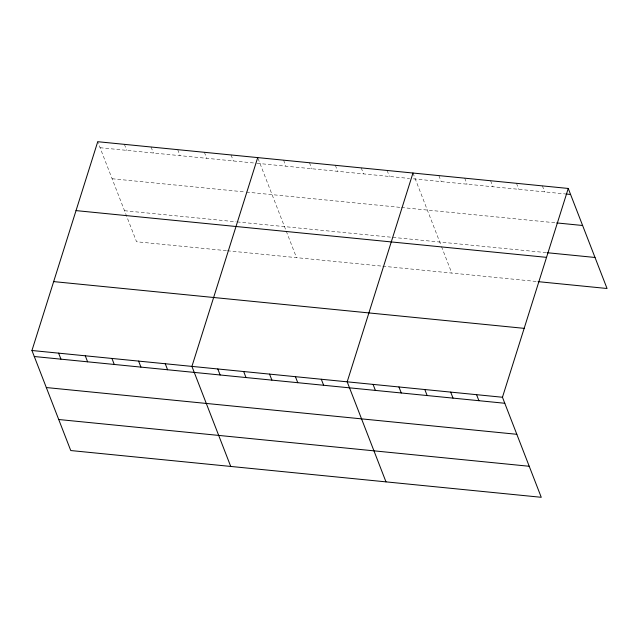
<?xml version="1.0" encoding="UTF-8"?>
<svg xmlns="http://www.w3.org/2000/svg" width="639" height="639" viewBox="0 0 639 639"><rect width="100%" height="100%" fill="white"/><g stroke="black" fill="none" stroke-linecap="round" stroke-linejoin="round"><path stroke-width="0.48" stroke-dasharray="3.19 2.4" d="M100.075 147.713L256.095 163.217M257.086 163.312L409.559 178.465M413.393 178.848L564.828 193.897M112.113 178.744L245.424 191.988M246.406 192.091L400.509 207.403M401.468 207.499L555.778 222.827M124.509 210.718L236.095 221.805M237.085 221.901L546.137 252.613M226.406 250.672L136.546 241.75L97.743 141.706M227.396 250.776L381.818 266.12M382.777 266.215L537.087 281.543M542.367 185.885L544.7 191.892M516.488 183.313L518.82 189.32M490.616 180.741L492.941 186.748M464.737 178.169L467.069 184.176M438.857 175.597L441.19 181.604M412.978 173.025L441.166 245.688M441.517 246.606L451.781 273.069M387.106 170.453L389.431 176.468M361.227 167.881L363.559 173.896M335.347 165.309L337.68 171.324M309.468 162.737L311.8 168.752M283.596 160.173L285.921 166.18M258.044 158.456L285.897 230.264M286.256 231.174L296.52 257.645M231.054 154.95L233.387 160.956M204.392 152.298L206.724 158.312M177.73 149.654L180.062 155.66M151.068 147.002L153.4 153.009M124.405 144.35L126.738 150.365"/><path stroke-width="0.96" d="M568.247 188.457L502.454 397.25L541.257 497.294L70.753 450.543L31.95 350.499L97.743 141.706L568.247 188.457L607.05 288.501L538.046 281.639M257.717 157.601L191.924 366.395L230.727 466.438M412.978 173.025L347.185 381.826L385.988 481.87M565.787 193.984L570.579 194.464M556.737 222.923L582.616 225.495M547.096 252.709L595.013 257.469M76.033 210.606L546.537 257.357M53.66 281.599L524.164 328.35M31.95 350.499L502.454 397.25M34.282 356.514L504.778 403.265M46.32 387.546L516.815 434.296M58.716 419.511L529.22 466.27M476.574 394.686L478.907 400.693M450.695 392.114L453.027 398.121M424.815 389.542L427.148 395.549M398.944 386.97L401.268 392.977M373.064 384.398L375.397 390.405M321.305 379.254L323.638 385.261M295.434 376.683L297.758 382.689M269.554 374.111L271.887 380.125M243.675 371.539L246.007 377.553M217.795 368.967L220.128 374.981M165.261 363.751L167.586 369.757M138.599 361.099L140.931 367.106M111.937 358.447L114.269 364.462M85.275 355.803L87.607 361.81M58.612 353.151L60.945 359.158"/></g></svg>
